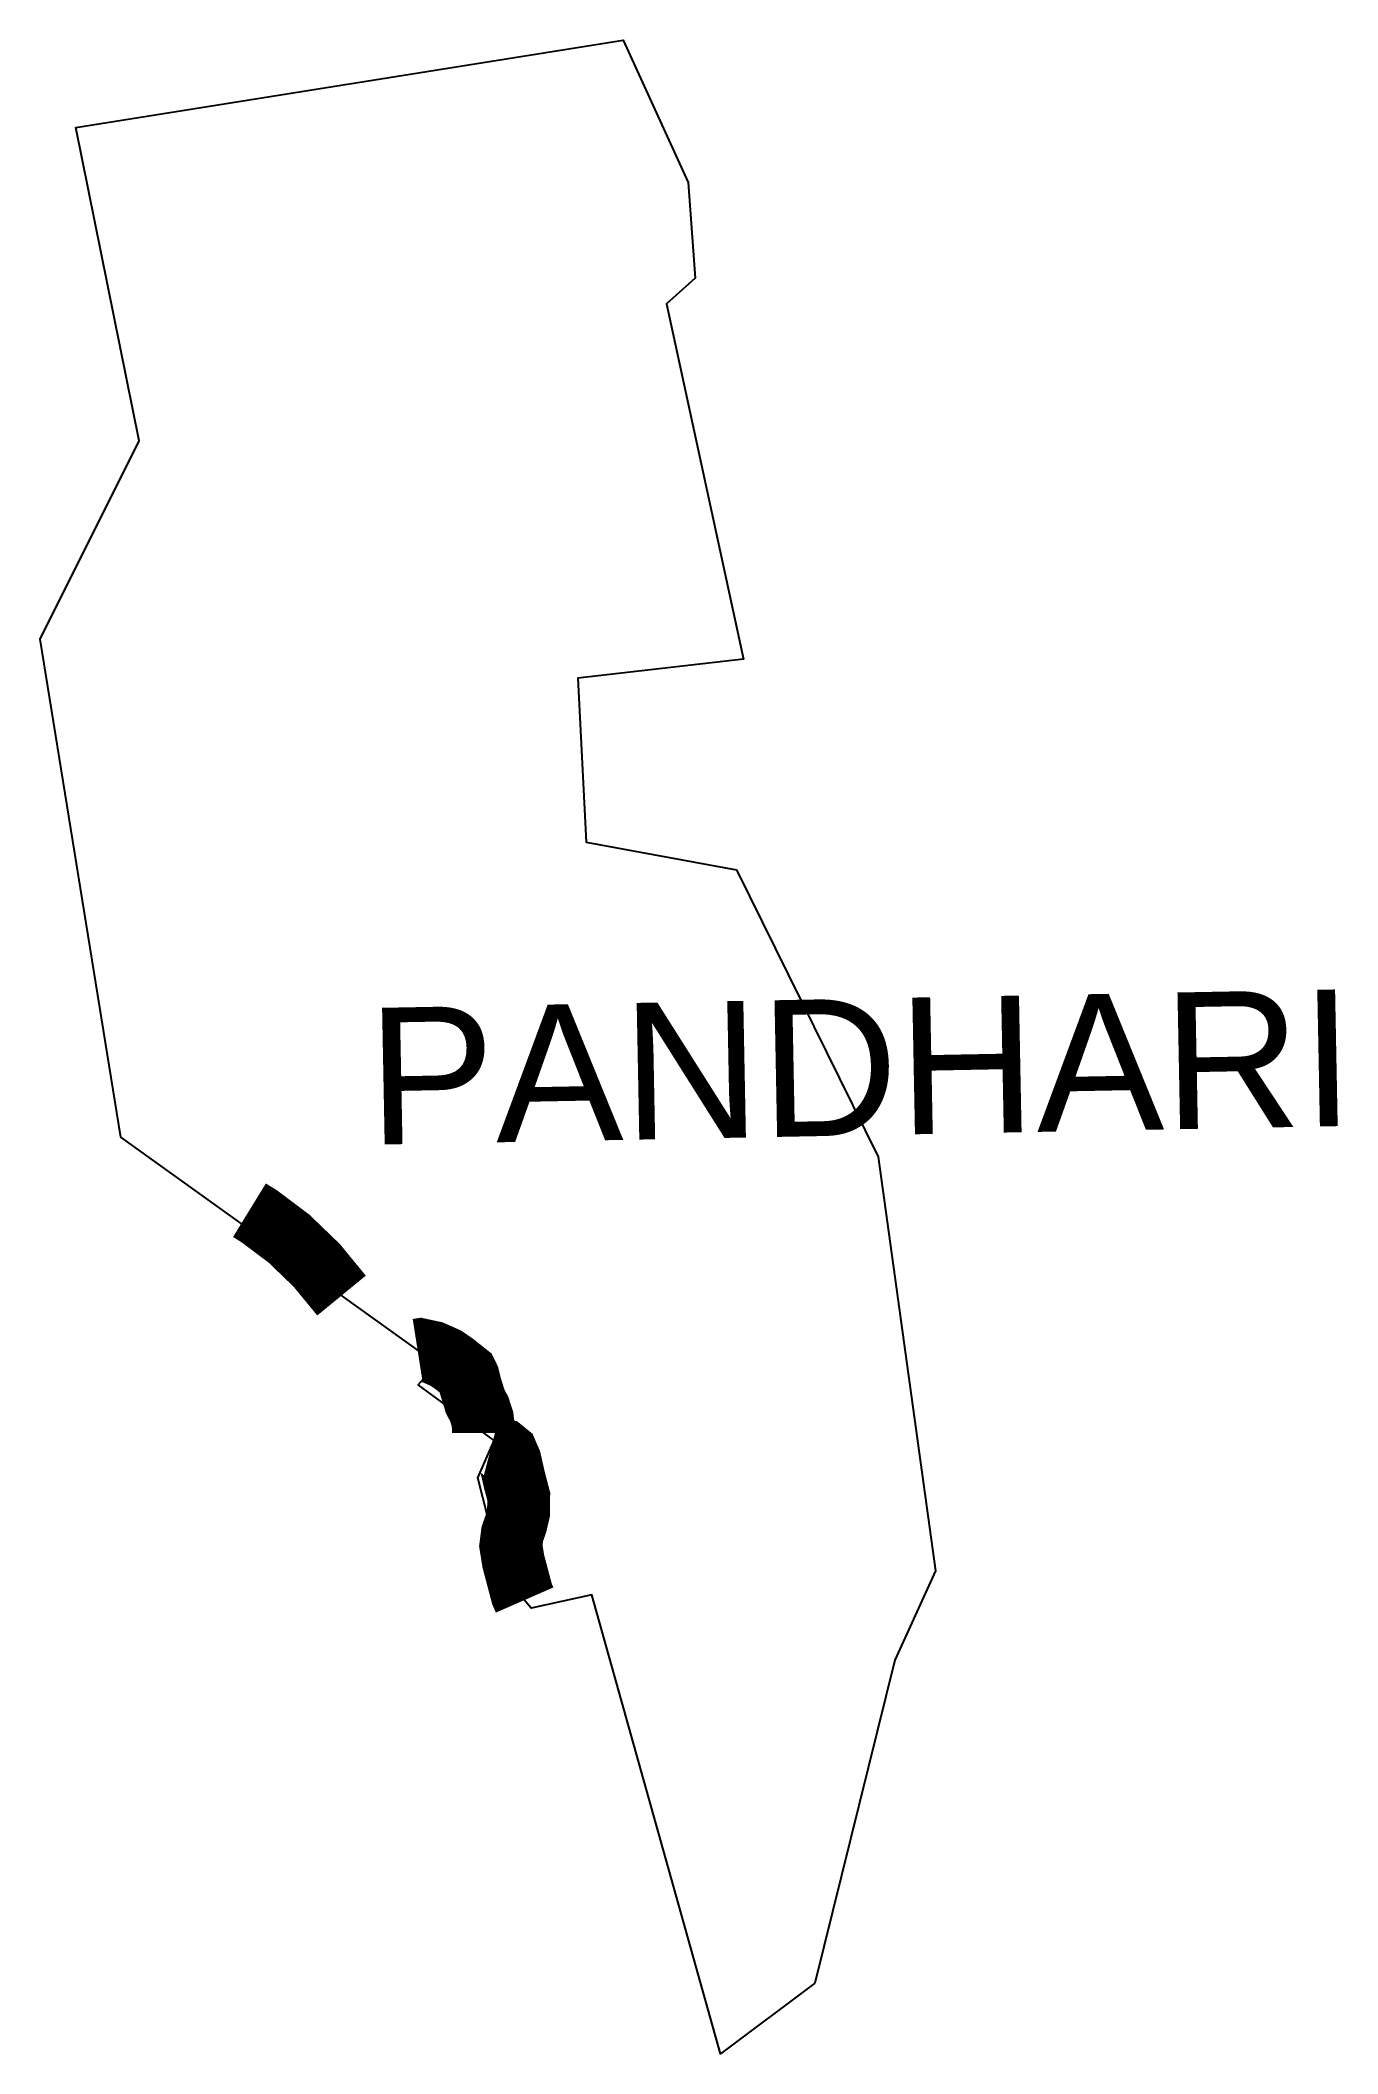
# Model space of a CAD drawing. Header units: metres. Extents: x 297398 to 298430, y 1972229 to 1973830.
import ezdxf

# ---------------------------------------------------------------- set-up
doc = ezdxf.new("R2010")
doc.units = ezdxf.units.M
doc.header["$MEASUREMENT"] = 0
doc.layers.add('ARTIFICIALLY PROTECTED', color=10, linetype='Continuous')
doc.layers.add('VILLAGE NAME', color=250, linetype='Continuous')
doc.styles.get("Standard").update_dxf_attribs({"font": 'simplex.shx'})

msp = doc.modelspace()

# ---------------------------------------------------------------- linework, layer by layer
at = {"color": 3, "flags": 128}
for points in [[(297918.8, 1973641), (297896, 1973620.6), (297957.4, 1973338), (297825.6, 1973323), (297832.2, 1973192.5), (297951.9, 1973170.3), (298064.5, 1972942.1), (298110.1, 1972612.6), (298077.7, 1972541.6), (298014.1, 1972284.6), (297939, 1972228.5), (297836.8, 1972593.7), (297788.5, 1972583.1), (297765.4, 1972610.7), (297746, 1972686.6), (297758.9, 1972716.4), (297698.5, 1972760.6), (297713.4, 1972777.3), (297461.8, 1972957.8), (297397.8, 1973353.8), (297476.6, 1973511.7), (297426, 1973761.1), (297861.6, 1973830.4), (297913.4, 1973717.1)], [(297913.4, 1973717.1), (297918.8, 1973641)]]:
    msp.add_lwpolyline(points, dxfattribs=at)
at = {"layer": 'ARTIFICIALLY PROTECTED', "const_width": 50, "flags": 128}
for points in [[(297564.2, 1972899.6), (297571.7, 1972895), (297595.7, 1972877), (297617.8, 1972855.7), (297637.5, 1972831.7)], [(297698, 1972788.4), (297699.9, 1972788.7), (297710.2, 1972786.5), (297720.3, 1972782), (297726.8, 1972777.6), (297737, 1972769.5), (297738.4, 1972766.6), (297739.9, 1972760.4), (297743.8, 1972747.6), (297747.2, 1972741.1), (297748.5, 1972736.9), (297749.6, 1972733.7), (297750.5, 1972726.2), (297750.5, 1972722.5)], [(297756.7, 1972711.4), (297760.5, 1972710.4), (297765.7, 1972708.9), (297769, 1972706.2), (297771.6, 1972700.2), (297775.1, 1972684.8), (297776.8, 1972678.4), (297778.5, 1972671.9), (297778.3, 1972658.8), (297776.3, 1972650.3), (297773.4, 1972642.1), (297772.2, 1972632.7), (297774.2, 1972620.3), (297781.1, 1972594.3), (297783.2, 1972589.5)]]:
    msp.add_lwpolyline(points, dxfattribs=at)

# ---------------------------------------------------------------- texts
at = {"layer": 'VILLAGE NAME', "insert": (297657.3, 1973060.4), "char_height": 108.748, "attachment_point": 1, "rotation": 1.1028}
msp.add_mtext_dynamic_manual_height_columns('{\\fArial|b0|i0|c0|p34;PANDHARI}', width=1571.314, gutter_width=543.7, heights=[0], dxfattribs=at)

doc.saveas('drawing.dxf')
